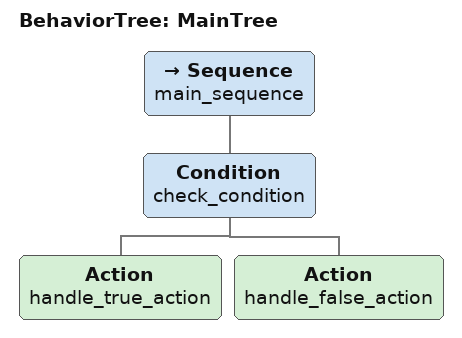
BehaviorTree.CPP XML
<?xml version="1.0"?>
<root main_tree_to_execute = "MainTree">
    <BehaviorTree ID="MainTree">
        <Sequence name="main_sequence">
            <Condition name="check_condition">
                <Action name="handle_true_action"/>
                <Action name="handle_false_action"/>
            </Condition>
        </Sequence>
    </BehaviorTree>
</root>
